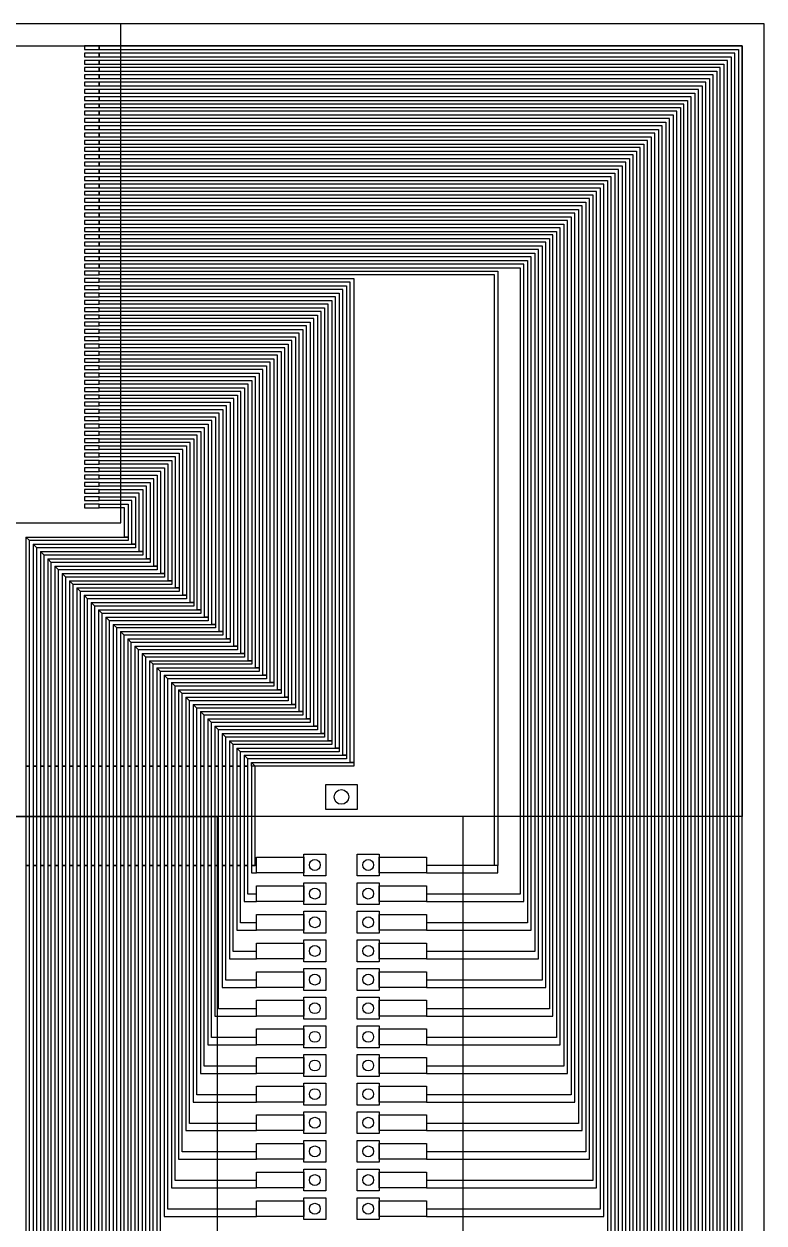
# Model space of a CAD drawing. Header units: inches. Extents: x 67224 to 207569, y -39728 to -14154.
# Drawn here: x 115475 to 125807, y -30898 to -14154 of the extents above; entities that cross this region are included whole.
import ezdxf

# ---------------------------------------------------------------- set-up
doc = ezdxf.new("R2010")
doc.units = ezdxf.units.IN
doc.header["$MEASUREMENT"] = 0
for name, color, linetype in [('board outline', 130, 'Continuous'), ('bottom copper', 160, 'Continuous'), ('bottom solder mask', 94, 'Continuous'), ('drill', 44, 'Continuous'), ('top copper', 10, 'Continuous'), ('top solder mask', 90, 'Continuous')]:
    doc.layers.add(name, color=color, linetype=linetype)

msp = doc.modelspace()

# ---------------------------------------------------------------- linework, layer by layer
at = {"layer": 'board outline'}
msp.add_lwpolyline([(105144, -39728), (125807, -39728), (125807, -14154), (105144, -14154)], close=True, dxfattribs=at)
at = {"layer": 'bottom copper'}
for points in [[(105449, -14459), (125502, -14459), (125502, -25223), (105449, -25223)], [(112777, -25223), (118173, -25223), (118173, -35123), (118173, -39073), (112777, -39073)], [(121602, -25223), (121602, -39073), (125502, -39073), (125502, -38073), (125502, -25223)], [(119383, -26050), (119383, -25745), (119688, -25745), (119688, -26050)], [(120129, -26050), (120129, -25745), (120433, -25745), (120433, -26050)], [(119383, -26008), (118723, -26008), (118723, -25788), (119383, -25788)], [(121093, -26008), (120433, -26008), (120433, -25788), (121093, -25788)], [(119383, -26408), (118723, -26408), (118723, -26188), (119383, -26188)], [(119383, -26450), (119383, -26145), (119688, -26145), (119688, -26450)], [(120129, -26450), (120129, -26145), (120433, -26145), (120433, -26450)], [(121093, -26408), (120433, -26408), (120433, -26188), (121093, -26188)], [(119383, -26808), (118723, -26808), (118723, -26588), (119383, -26588)], [(119383, -26850), (119383, -26545), (119688, -26545), (119688, -26850)], [(120129, -26850), (120129, -26545), (120433, -26545), (120433, -26850)], [(121093, -26808), (120433, -26808), (120433, -26588), (121093, -26588)], [(119383, -27250), (119383, -26945), (119688, -26945), (119688, -27250)], [(120129, -27250), (120129, -26945), (120433, -26945), (120433, -27250)], [(119383, -27208), (118723, -27208), (118723, -26988), (119383, -26988)], [(121093, -27208), (120433, -27208), (120433, -26988), (121093, -26988)], [(119383, -27608), (118723, -27608), (118723, -27388), (119383, -27388)], [(119383, -27650), (119383, -27345), (119688, -27345), (119688, -27650)], [(120129, -27650), (120129, -27345), (120433, -27345), (120433, -27650)], [(121093, -27608), (120433, -27608), (120433, -27388), (121093, -27388)], [(119383, -28008), (118723, -28008), (118723, -27788), (119383, -27788)], [(119383, -28050), (119383, -27745), (119688, -27745), (119688, -28050)], [(120129, -28050), (120129, -27745), (120433, -27745), (120433, -28050)], [(121093, -28008), (120433, -28008), (120433, -27788), (121093, -27788)], [(119383, -28408), (118723, -28408), (118723, -28188), (119383, -28188)], [(119383, -28450), (119383, -28145), (119688, -28145), (119688, -28450)], [(120129, -28450), (120129, -28145), (120433, -28145), (120433, -28450)], [(121093, -28408), (120433, -28408), (120433, -28188), (121093, -28188)], [(119383, -28808), (118723, -28808), (118723, -28588), (119383, -28588)], [(119383, -28850), (119383, -28545), (119688, -28545), (119688, -28850)], [(120129, -28850), (120129, -28545), (120433, -28545), (120433, -28850)], [(121093, -28808), (120433, -28808), (120433, -28588), (121093, -28588)], [(119383, -29250), (119383, -28945), (119688, -28945), (119688, -29250)], [(120129, -29250), (120129, -28945), (120433, -28945), (120433, -29250)], [(119383, -29208), (118723, -29208), (118723, -28988), (119383, -28988)], [(121093, -29208), (120433, -29208), (120433, -28988), (121093, -28988)], [(119383, -29608), (118723, -29608), (118723, -29388), (119383, -29388)], [(119383, -29650), (119383, -29345), (119688, -29345), (119688, -29650)], [(120129, -29650), (120129, -29345), (120433, -29345), (120433, -29650)], [(121093, -29608), (120433, -29608), (120433, -29388), (121093, -29388)], [(119383, -30008), (118723, -30008), (118723, -29788), (119383, -29788)], [(119383, -30050), (119383, -29745), (119688, -29745), (119688, -30050)], [(120129, -30050), (120129, -29745), (120433, -29745), (120433, -30050)], [(121093, -30008), (120433, -30008), (120433, -29788), (121093, -29788)], [(119383, -30408), (118723, -30408), (118723, -30188), (119383, -30188)], [(119383, -30450), (119383, -30145), (119688, -30145), (119688, -30450)], [(120129, -30450), (120129, -30145), (120433, -30145), (120433, -30450)], [(121093, -30408), (120433, -30408), (120433, -30188), (121093, -30188)], [(119383, -30808), (118723, -30808), (118723, -30588), (119383, -30588)], [(119383, -30850), (119383, -30545), (119688, -30545), (119688, -30850)], [(120129, -30850), (120129, -30545), (120433, -30545), (120433, -30850)], [(121093, -30808), (120433, -30808), (120433, -30588), (121093, -30588)]]:
    msp.add_lwpolyline(points, close=True, dxfattribs=at)
at = {"layer": 'bottom solder mask'}
for points in [[(120128, -25123), (119688, -25123), (119688, -24773), (120128, -24773)], [(119383, -26008), (118723, -26008), (118723, -25788), (119383, -25788)], [(121093, -26008), (120433, -26008), (120433, -25788), (121093, -25788)], [(119383, -26408), (118723, -26408), (118723, -26188), (119383, -26188)], [(121093, -26408), (120433, -26408), (120433, -26188), (121093, -26188)], [(119383, -26808), (118723, -26808), (118723, -26588), (119383, -26588)], [(121093, -26808), (120433, -26808), (120433, -26588), (121093, -26588)], [(119383, -27208), (118723, -27208), (118723, -26988), (119383, -26988)], [(121093, -27208), (120433, -27208), (120433, -26988), (121093, -26988)], [(119383, -27608), (118723, -27608), (118723, -27388), (119383, -27388)], [(121093, -27608), (120433, -27608), (120433, -27388), (121093, -27388)], [(119383, -28008), (118723, -28008), (118723, -27788), (119383, -27788)], [(121093, -28008), (120433, -28008), (120433, -27788), (121093, -27788)], [(119383, -28408), (118723, -28408), (118723, -28188), (119383, -28188)], [(121093, -28408), (120433, -28408), (120433, -28188), (121093, -28188)], [(119383, -28808), (118723, -28808), (118723, -28588), (119383, -28588)], [(121093, -28808), (120433, -28808), (120433, -28588), (121093, -28588)], [(119383, -29208), (118723, -29208), (118723, -28988), (119383, -28988)], [(121093, -29208), (120433, -29208), (120433, -28988), (121093, -28988)], [(119383, -29608), (118723, -29608), (118723, -29388), (119383, -29388)], [(121093, -29608), (120433, -29608), (120433, -29388), (121093, -29388)], [(119383, -30008), (118723, -30008), (118723, -29788), (119383, -29788)], [(121093, -30008), (120433, -30008), (120433, -29788), (121093, -29788)], [(119383, -30408), (118723, -30408), (118723, -30188), (119383, -30188)], [(121093, -30408), (120433, -30408), (120433, -30188), (121093, -30188)], [(119383, -30808), (118723, -30808), (118723, -30588), (119383, -30588)], [(121093, -30808), (120433, -30808), (120433, -30588), (121093, -30588)]]:
    msp.add_lwpolyline(points, close=True, dxfattribs=at)
at = {"layer": 'drill'}
for centre, radius in [((119908, -24948), 102), ((119536, -25898), 76.2), ((120281, -25898), 76.2), ((119536, -26298), 76.2), ((120281, -26298), 76.2), ((119536, -26698), 76.2), ((120281, -26698), 76.2), ((119536, -27098), 76.2), ((120281, -27098), 76.2), ((119536, -27498), 76.2), ((120281, -27498), 76.2), ((119536, -27898), 76.2), ((120281, -27898), 76.2), ((119536, -28298), 76.2), ((120281, -28298), 76.2), ((119536, -28698), 76.2), ((120281, -28698), 76.2), ((119536, -29098), 76.2), ((120281, -29098), 76.2), ((119536, -29498), 76.2), ((120281, -29498), 76.2), ((119536, -29898), 76.2), ((120281, -29898), 76.2), ((119536, -30298), 76.2), ((120281, -30298), 76.2), ((119536, -30698), 76.2), ((120281, -30698), 76.2)]:
    msp.add_circle(centre, radius, dxfattribs=at)
at = {"layer": 'top copper'}
for points in [[(116525, -14459), (116321, -14459), (116321, -14510), (116525, -14510)], [(116525, -14560), (116321, -14560), (116321, -14611), (116525, -14611)], [(116525, -14459), (116525, -14510), (125451, -14510), (125451, -26306), (125451, -38306), (121093, -38306), (121093, -38408), (125502, -38408), (125502, -26306), (125502, -14459)], [(116525, -14560), (116525, -14611), (125350, -14611), (125350, -26306), (125350, -37906), (121093, -37906), (121093, -38008), (125401, -38008), (125401, -26306), (125401, -14560)], [(116525, -14662), (116321, -14662), (116321, -14713), (116525, -14713)], [(116525, -14662), (116525, -14713), (125248, -14713), (125248, -26306), (125248, -37506), (121093, -37506), (121093, -37608), (125299, -37608), (125299, -26306), (125299, -14662)], [(116525, -14764), (116321, -14764), (116321, -14814), (116525, -14814)], [(116525, -14865), (116321, -14865), (116321, -14916), (116525, -14916)], [(116525, -14764), (116525, -14814), (125147, -14814), (125147, -26306), (125147, -37106), (121093, -37106), (121093, -37208), (125197, -37208), (125197, -26306), (125197, -14764)], [(116525, -14865), (116525, -14916), (125045, -14916), (125045, -26306), (125045, -36706), (121093, -36706), (121093, -36808), (125096, -36808), (125096, -26306), (125096, -14865)], [(116525, -14967), (116321, -14967), (116321, -15018), (116525, -15018)], [(116525, -15068), (116321, -15068), (116321, -15119), (116525, -15119)], [(116525, -14967), (116525, -15018), (124943, -15018), (124943, -26306), (124943, -36306), (121093, -36306), (121093, -36408), (124994, -36408), (124994, -26306), (124994, -14967)], [(116525, -15068), (116525, -15119), (124842, -15119), (124842, -26306), (124842, -35906), (121093, -35906), (121093, -36008), (124893, -36008), (124893, -26306), (124893, -15068)], [(116525, -15170), (116321, -15170), (116321, -15221), (116525, -15221)], [(116525, -15170), (116525, -15221), (124740, -15221), (124740, -26306), (124740, -35506), (121093, -35506), (121093, -35608), (124791, -35608), (124791, -26306), (124791, -15170)], [(116525, -15272), (116321, -15272), (116321, -15322), (116525, -15322)], [(116525, -15373), (116321, -15373), (116321, -15424), (116525, -15424)], [(116525, -15272), (116525, -15322), (124639, -15322), (124639, -26306), (124639, -35106), (121093, -35106), (121093, -35208), (124689, -35208), (124689, -26306), (124689, -15272)], [(116525, -15373), (116525, -15424), (124537, -15424), (124537, -26306), (124537, -34706), (121093, -34706), (121093, -34808), (124588, -34808), (124588, -26306), (124588, -15373)], [(116525, -15475), (116321, -15475), (116321, -15526), (116525, -15526)], [(116525, -15475), (116525, -15526), (124435, -15526), (124435, -26306), (124435, -34306), (121093, -34306), (121093, -34408), (124486, -34408), (124486, -26306), (124486, -15475)], [(116525, -15576), (116321, -15576), (116321, -15627), (116525, -15627)], [(116525, -15678), (116321, -15678), (116321, -15729), (116525, -15729)], [(116525, -15576), (116525, -15627), (124334, -15627), (124334, -26306), (124334, -33906), (121093, -33906), (121093, -34008), (124385, -34008), (124385, -26306), (124385, -15576)], [(116525, -15678), (116525, -15729), (124232, -15729), (124232, -26306), (124232, -33506), (121093, -33506), (121093, -33608), (124283, -33608), (124283, -26306), (124283, -15678)], [(116525, -15780), (116321, -15780), (116321, -15830), (116525, -15830)], [(116525, -15881), (116321, -15881), (116321, -15932), (116525, -15932)], [(116525, -15780), (116525, -15830), (124131, -15830), (124131, -26306), (124131, -33106), (121093, -33106), (121093, -33208), (124181, -33208), (124181, -26306), (124181, -15780)], [(116525, -15881), (116525, -15932), (124029, -15932), (124029, -26306), (124029, -32706), (121093, -32706), (121093, -32808), (124080, -32808), (124080, -26306), (124080, -15881)], [(116525, -15983), (116321, -15983), (116321, -16034), (116525, -16034)], [(116525, -15983), (116525, -16034), (123927, -16034), (123927, -26306), (123927, -32306), (121093, -32306), (121093, -32408), (123978, -32408), (123978, -26306), (123978, -15983)], [(116525, -16084), (116321, -16084), (116321, -16135), (116525, -16135)], [(116525, -16186), (116321, -16186), (116321, -16237), (116525, -16237)], [(116525, -16084), (116525, -16135), (123826, -16135), (123826, -26306), (123826, -31906), (121093, -31906), (121093, -32008), (123877, -32008), (123877, -26306), (123877, -16084)], [(116525, -16186), (116525, -16237), (123724, -16237), (123724, -26306), (123724, -31506), (121093, -31506), (121093, -31608), (123775, -31608), (123775, -26306), (123775, -16186)], [(116525, -16288), (116321, -16288), (116321, -16338), (116525, -16338)], [(116525, -16389), (116321, -16389), (116321, -16440), (116525, -16440)], [(116525, -16288), (116525, -16338), (123623, -16338), (123623, -26306), (123623, -31106), (121093, -31106), (121093, -31208), (123673, -31208), (123673, -26306), (123673, -16288)], [(116525, -16389), (116525, -16440), (123521, -16440), (123521, -26306), (123521, -30706), (121093, -30706), (121093, -30808), (123572, -30808), (123572, -26306), (123572, -16389)], [(116525, -16491), (116321, -16491), (116321, -16542), (116525, -16542)], [(116525, -16491), (116525, -16542), (123419, -16542), (123419, -26306), (123419, -30306), (121093, -30306), (121093, -30408), (123470, -30408), (123470, -26306), (123470, -16491)], [(116525, -16592), (116321, -16592), (116321, -16643), (116525, -16643)], [(116525, -16694), (116321, -16694), (116321, -16745), (116525, -16745)], [(116525, -16592), (116525, -16643), (123318, -16643), (123318, -26306), (123318, -29906), (121093, -29906), (121093, -30008), (123369, -30008), (123369, -26306), (123369, -16592)], [(116525, -16694), (116525, -16745), (123216, -16745), (123216, -26306), (123216, -29506), (121093, -29506), (121093, -29608), (123267, -29608), (123267, -26306), (123267, -16694)], [(116525, -16796), (116321, -16796), (116321, -16846), (116525, -16846)], [(116525, -16897), (116321, -16897), (116321, -16948), (116525, -16948)], [(116525, -16796), (116525, -16846), (123115, -16846), (123115, -26306), (123115, -29106), (121093, -29106), (121093, -29208), (123165, -29208), (123165, -26306), (123165, -16796)], [(116525, -16897), (116525, -16948), (123013, -16948), (123013, -26306), (123013, -28706), (121093, -28706), (121093, -28808), (123064, -28808), (123064, -26306), (123064, -16897)], [(116525, -16999), (116321, -16999), (116321, -17050), (116525, -17050)], [(116525, -16999), (116525, -17050), (122911, -17050), (122911, -26306), (122911, -28306), (121093, -28306), (121093, -28408), (122962, -28408), (122962, -26306), (122962, -16999)], [(116525, -17100), (116321, -17100), (116321, -17151), (116525, -17151)], [(116525, -17202), (116321, -17202), (116321, -17253), (116525, -17253)], [(116525, -17100), (116525, -17151), (122810, -17151), (122810, -26306), (122810, -27906), (121093, -27906), (121093, -28008), (122861, -28008), (122861, -26306), (122861, -17100)], [(116525, -17202), (116525, -17253), (122708, -17253), (122708, -26306), (122708, -27506), (121093, -27506), (121093, -27608), (122759, -27608), (122759, -26306), (122759, -17202)], [(116525, -17304), (116321, -17304), (116321, -17354), (116525, -17354)], [(116525, -17405), (116321, -17405), (116321, -17456), (116525, -17456)], [(116525, -17304), (116525, -17354), (122607, -17354), (122607, -26306), (122607, -27106), (121093, -27106), (121093, -27208), (122657, -27208), (122657, -26306), (122657, -17304)], [(116525, -17405), (116525, -17456), (122505, -17456), (122505, -26306), (122505, -26706), (121093, -26706), (121093, -26808), (122556, -26808), (122556, -26306), (122556, -17405)], [(116525, -17507), (116321, -17507), (116321, -17558), (116525, -17558)], [(116525, -17507), (116525, -17558), (122403, -17558), (122403, -26306), (121093, -26306), (121093, -26408), (122454, -26408), (122454, -17507)], [(116525, -17608), (116321, -17608), (116321, -17659), (116525, -17659)], [(116525, -17710), (116321, -17710), (116321, -17761), (116525, -17761)], [(122093, -25906), (122043, -25906), (122043, -17659), (116525, -17659), (116525, -17608), (122093, -17608)], [(120080, -24468), (120029, -24468), (120029, -17761), (116525, -17761), (116525, -17710), (120080, -17710)], [(116525, -17812), (116321, -17812), (116321, -17862), (116525, -17862)], [(116525, -17913), (116321, -17913), (116321, -17964), (116525, -17964)], [(119978, -24366), (119927, -24366), (119927, -17862), (116525, -17862), (116525, -17812), (119978, -17812)], [(119877, -24265), (119826, -24265), (119826, -17964), (116525, -17964), (116525, -17913), (119877, -17913)], [(116525, -18015), (116321, -18015), (116321, -18066), (116525, -18066)], [(119775, -24163), (119724, -24163), (119724, -18066), (116525, -18066), (116525, -18015), (119775, -18015)], [(116525, -18116), (116321, -18116), (116321, -18167), (116525, -18167)], [(116525, -18218), (116321, -18218), (116321, -18269), (116525, -18269)], [(119673, -24062), (119623, -24062), (119623, -18167), (116525, -18167), (116525, -18116), (119673, -18116)], [(119572, -23960), (119521, -23960), (119521, -18269), (116525, -18269), (116525, -18218), (119572, -18218)], [(116525, -18320), (116321, -18320), (116321, -18370), (116525, -18370)], [(119470, -23858), (119419, -23858), (119419, -18370), (116525, -18370), (116525, -18320), (119470, -18320)], [(116525, -18421), (116321, -18421), (116321, -18472), (116525, -18472)], [(116525, -18523), (116321, -18523), (116321, -18574), (116525, -18574)], [(119369, -23757), (119318, -23757), (119318, -18472), (116525, -18472), (116525, -18421), (119369, -18421)], [(119267, -23655), (119216, -23655), (119216, -18574), (116525, -18574), (116525, -18523), (119267, -18523)], [(116525, -18624), (116321, -18624), (116321, -18675), (116525, -18675)], [(116525, -18726), (116321, -18726), (116321, -18777), (116525, -18777)], [(119165, -23554), (119115, -23554), (119115, -18675), (116525, -18675), (116525, -18624), (119165, -18624)], [(119064, -23452), (119013, -23452), (119013, -18777), (116525, -18777), (116525, -18726), (119064, -18726)], [(116525, -18828), (116321, -18828), (116321, -18878), (116525, -18878)], [(118962, -23350), (118911, -23350), (118911, -18878), (116525, -18878), (116525, -18828), (118962, -18828)], [(116525, -18929), (116321, -18929), (116321, -18980), (116525, -18980)], [(116525, -19031), (116321, -19031), (116321, -19082), (116525, -19082)], [(118861, -23249), (118810, -23249), (118810, -18980), (116525, -18980), (116525, -18929), (118861, -18929)], [(118759, -23147), (118708, -23147), (118708, -19082), (116525, -19082), (116525, -19031), (118759, -19031)], [(116525, -19132), (116321, -19132), (116321, -19183), (116525, -19183)], [(116525, -19234), (116321, -19234), (116321, -19285), (116525, -19285)], [(118657, -23046), (118607, -23046), (118607, -19183), (116525, -19183), (116525, -19132), (118657, -19132)], [(118556, -22944), (118505, -22944), (118505, -19285), (116525, -19285), (116525, -19234), (118556, -19234)], [(116525, -19336), (116321, -19336), (116321, -19386), (116525, -19386)], [(118454, -22842), (118403, -22842), (118403, -19386), (116525, -19386), (116525, -19336), (118454, -19336)], [(116525, -19437), (116321, -19437), (116321, -19488), (116525, -19488)], [(116525, -19539), (116321, -19539), (116321, -19590), (116525, -19590)], [(118353, -22741), (118302, -22741), (118302, -19488), (116525, -19488), (116525, -19437), (118353, -19437)], [(118251, -22639), (118200, -22639), (118200, -19590), (116525, -19590), (116525, -19539), (118251, -19539)], [(116525, -19640), (116321, -19640), (116321, -19691), (116525, -19691)], [(116525, -19742), (116321, -19742), (116321, -19793), (116525, -19793)], [(118149, -22538), (118099, -22538), (118099, -19691), (116525, -19691), (116525, -19640), (118149, -19640)], [(118048, -22436), (117997, -22436), (117997, -19793), (116525, -19793), (116525, -19742), (118048, -19742)], [(116525, -19844), (116321, -19844), (116321, -19894), (116525, -19894)], [(117946, -22334), (117895, -22334), (117895, -19894), (116525, -19894), (116525, -19844), (117946, -19844)], [(116525, -19945), (116321, -19945), (116321, -19996), (116525, -19996)], [(116525, -20047), (116321, -20047), (116321, -20098), (116525, -20098)], [(117845, -22233), (117794, -22233), (117794, -19996), (116525, -19996), (116525, -19945), (117845, -19945)], [(117743, -22131), (117692, -22131), (117692, -20098), (116525, -20098), (116525, -20047), (117743, -20047)], [(116525, -20148), (116321, -20148), (116321, -20199), (116525, -20199)], [(116525, -20250), (116321, -20250), (116321, -20301), (116525, -20301)], [(117641, -22030), (117591, -22030), (117591, -20199), (116525, -20199), (116525, -20148), (117641, -20148)], [(117540, -21928), (117489, -21928), (117489, -20301), (116525, -20301), (116525, -20250), (117540, -20250)], [(116525, -20352), (116321, -20352), (116321, -20402), (116525, -20402)], [(117438, -21826), (117387, -21826), (117387, -20402), (116525, -20402), (116525, -20352), (117438, -20352)], [(116525, -20453), (116321, -20453), (116321, -20504), (116525, -20504)], [(116525, -20555), (116321, -20555), (116321, -20606), (116525, -20606)], [(117337, -21725), (117286, -21725), (117286, -20504), (116525, -20504), (116525, -20453), (117337, -20453)], [(117235, -21623), (117184, -21623), (117184, -20606), (116525, -20606), (116525, -20555), (117235, -20555)], [(116525, -20656), (116321, -20656), (116321, -20707), (116525, -20707)], [(116525, -20758), (116321, -20758), (116321, -20809), (116525, -20809)], [(117133, -21522), (117083, -21522), (117083, -20707), (116525, -20707), (116525, -20656), (117133, -20656)], [(117032, -21420), (116981, -21420), (116981, -20809), (116525, -20809), (116525, -20758), (117032, -20758)], [(116525, -20860), (116321, -20860), (116321, -20910), (116525, -20910)], [(116930, -21318), (116879, -21318), (116879, -20910), (116525, -20910), (116525, -20860), (116930, -20860)], [(115501, -21318), (116930, -21318), (116930, -21369), (115552, -21369)], [(115501, -21318), (115501, -24519), (115552, -24519), (115552, -21369)], [(115602, -21420), (117032, -21420), (117032, -21471), (115653, -21471)], [(115602, -21420), (115602, -24519), (115653, -24519), (115653, -21471)], [(115704, -21522), (117133, -21522), (117133, -21572), (115755, -21572)], [(115704, -21522), (115704, -24519), (115755, -24519), (115755, -21572)], [(115806, -21623), (117235, -21623), (117235, -21674), (115856, -21674)], [(115806, -21623), (115806, -24519), (115856, -24519), (115856, -21674)], [(115907, -21725), (117337, -21725), (117337, -21776), (115958, -21776)], [(115907, -21725), (115907, -24519), (115958, -24519), (115958, -21776)], [(116009, -21826), (117438, -21826), (117438, -21877), (116060, -21877)], [(116009, -21826), (116009, -24519), (116060, -24519), (116060, -21877)], [(116110, -21928), (117540, -21928), (117540, -21979), (116161, -21979)], [(116110, -21928), (116110, -24519), (116161, -24519), (116161, -21979)], [(116212, -22030), (117641, -22030), (117641, -22080), (116263, -22080)], [(116212, -22030), (116212, -24519), (116263, -24519), (116263, -22080)], [(116314, -22131), (117743, -22131), (117743, -22182), (116364, -22182)], [(116314, -22131), (116314, -24519), (116364, -24519), (116364, -22182)], [(116415, -22233), (117845, -22233), (117845, -22284), (116466, -22284)], [(116415, -22233), (116415, -24519), (116466, -24519), (116466, -22284)], [(116517, -22334), (117946, -22334), (117946, -22385), (116568, -22385)], [(116517, -22334), (116517, -24519), (116568, -24519), (116568, -22385)], [(116618, -22436), (118048, -22436), (118048, -22487), (116669, -22487)], [(116618, -22436), (116618, -24519), (116669, -24519), (116669, -22487)], [(116720, -22538), (118149, -22538), (118149, -22588), (116771, -22588)], [(116720, -22538), (116720, -24519), (116771, -24519), (116771, -22588)], [(116822, -22639), (118251, -22639), (118251, -22690), (116872, -22690)], [(116822, -22639), (116822, -24519), (116872, -24519), (116872, -22690)], [(116923, -22741), (118353, -22741), (118353, -22792), (116974, -22792)], [(116923, -22741), (116923, -24519), (116974, -24519), (116974, -22792)], [(117025, -22842), (118454, -22842), (118454, -22893), (117076, -22893)], [(117025, -22842), (117025, -24519), (117076, -24519), (117076, -22893)], [(117126, -22944), (118556, -22944), (118556, -22995), (117177, -22995)], [(117126, -22944), (117126, -24519), (117177, -24519), (117177, -22995)], [(117228, -23046), (118657, -23046), (118657, -23096), (117279, -23096)], [(117228, -23046), (117228, -24519), (117279, -24519), (117279, -23096)], [(117330, -23147), (118759, -23147), (118759, -23198), (117380, -23198)], [(117330, -23147), (117330, -24519), (117380, -24519), (117380, -23198)], [(117431, -23249), (118861, -23249), (118861, -23300), (117482, -23300)], [(117431, -23249), (117431, -24519), (117482, -24519), (117482, -23300)], [(117533, -23350), (118962, -23350), (118962, -23401), (117584, -23401)], [(117533, -23350), (117533, -24519), (117584, -24519), (117584, -23401)], [(117634, -23452), (119064, -23452), (119064, -23503), (117685, -23503)], [(117634, -23452), (117634, -24519), (117685, -24519), (117685, -23503)], [(117736, -23554), (119165, -23554), (119165, -23604), (117787, -23604)], [(117736, -23554), (117736, -24519), (117787, -24519), (117787, -23604)], [(117838, -23655), (119267, -23655), (119267, -23706), (117888, -23706)], [(117838, -23655), (117838, -24519), (117888, -24519), (117888, -23706)], [(117939, -23757), (119369, -23757), (119369, -23808), (117990, -23808)], [(117939, -23757), (117939, -24519), (117990, -24519), (117990, -23808)], [(118041, -23858), (119470, -23858), (119470, -23909), (118092, -23909)], [(118041, -23858), (118041, -24519), (118092, -24519), (118092, -23909)], [(118142, -23960), (119572, -23960), (119572, -24011), (118193, -24011)], [(118142, -23960), (118142, -24519), (118193, -24519), (118193, -24011)], [(118244, -24062), (119673, -24062), (119673, -24112), (118295, -24112)], [(118244, -24062), (118244, -24519), (118295, -24519), (118295, -24112)], [(118346, -24163), (119775, -24163), (119775, -24214), (118396, -24214)], [(118346, -24163), (118346, -24519), (118396, -24519), (118396, -24214)], [(118447, -24265), (119877, -24265), (119877, -24316), (118498, -24316)], [(118447, -24265), (118447, -24519), (118498, -24519), (118498, -24316)], [(118549, -24366), (119978, -24366), (119978, -24417), (118600, -24417)], [(118549, -24366), (118549, -24519), (118600, -24519), (118600, -24417)], [(115552, -25906), (115552, -24519), (115501, -24519), (115501, -25906)], [(115653, -25906), (115653, -24519), (115602, -24519), (115602, -25906)], [(115755, -25906), (115755, -24519), (115704, -24519), (115704, -25906)], [(115856, -25906), (115856, -24519), (115806, -24519), (115806, -25906)], [(115958, -25906), (115958, -24519), (115907, -24519), (115907, -25906)], [(116060, -25906), (116060, -24519), (116009, -24519), (116009, -25906)], [(116161, -25906), (116161, -24519), (116110, -24519), (116110, -25906)], [(116263, -25906), (116263, -24519), (116212, -24519), (116212, -25906)], [(116364, -25906), (116364, -24519), (116314, -24519), (116314, -25906)], [(116466, -25906), (116466, -24519), (116415, -24519), (116415, -25906)], [(116568, -25906), (116568, -24519), (116517, -24519), (116517, -25906)], [(116669, -25906), (116669, -24519), (116618, -24519), (116618, -25906)], [(116771, -25906), (116771, -24519), (116720, -24519), (116720, -25906)], [(116872, -25906), (116872, -24519), (116822, -24519), (116822, -25906)], [(116974, -25906), (116974, -24519), (116923, -24519), (116923, -25906)], [(117076, -25906), (117076, -24519), (117025, -24519), (117025, -25906)], [(117177, -25906), (117177, -24519), (117126, -24519), (117126, -25906)], [(117279, -25906), (117279, -24519), (117228, -24519), (117228, -25906)], [(117380, -25906), (117380, -24519), (117330, -24519), (117330, -25906)], [(117482, -25906), (117482, -24519), (117431, -24519), (117431, -25906)], [(117584, -25906), (117584, -24519), (117533, -24519), (117533, -25906)], [(117685, -25906), (117685, -24519), (117634, -24519), (117634, -25906)], [(117787, -25906), (117787, -24519), (117736, -24519), (117736, -25906)], [(117888, -25906), (117888, -24519), (117838, -24519), (117838, -25906)], [(117990, -25906), (117990, -24519), (117939, -24519), (117939, -25906)], [(118092, -25906), (118092, -24519), (118041, -24519), (118041, -25906)], [(118193, -25906), (118193, -24519), (118142, -24519), (118142, -25906)], [(118295, -25906), (118295, -24519), (118244, -24519), (118244, -25906)], [(118396, -25906), (118396, -24519), (118346, -24519), (118346, -25906)], [(118498, -25906), (118498, -24519), (118447, -24519), (118447, -25906)], [(118600, -25906), (118600, -24519), (118549, -24519), (118549, -25906)], [(118650, -24468), (120080, -24468), (120080, -24519), (118701, -24519)], [(118701, -24519), (118650, -24519), (118650, -24468)], [(118701, -25906), (118701, -24519), (118650, -24519), (118650, -25906)], [(119688, -24773), (120128, -24773), (120128, -25123), (119688, -25123)], [(119383, -26050), (119383, -25745), (119688, -25745), (119688, -26050)], [(120129, -26050), (120129, -25745), (120433, -25745), (120433, -26050)], [(118723, -38408), (118723, -38306), (115552, -38306), (115552, -25906), (115501, -25906), (115501, -38408)], [(118723, -38008), (118723, -37906), (115653, -37906), (115653, -25906), (115602, -25906), (115602, -38008)], [(118723, -37608), (118723, -37506), (115755, -37506), (115755, -25906), (115704, -25906), (115704, -37608)], [(118723, -37208), (118723, -37106), (115856, -37106), (115856, -25906), (115806, -25906), (115806, -37208)], [(118723, -36808), (118723, -36706), (115958, -36706), (115958, -25906), (115907, -25906), (115907, -36808)], [(118723, -36408), (118723, -36306), (116060, -36306), (116060, -25906), (116009, -25906), (116009, -36408)], [(118723, -36008), (118723, -35906), (116161, -35906), (116161, -25906), (116110, -25906), (116110, -36008)], [(118723, -35608), (118723, -35506), (116263, -35506), (116263, -25906), (116212, -25906), (116212, -35608)], [(118723, -35208), (118723, -35106), (116364, -35106), (116364, -25906), (116314, -25906), (116314, -35208)], [(118723, -34808), (118723, -34706), (116466, -34706), (116466, -25906), (116415, -25906), (116415, -34808)], [(118723, -34408), (118723, -34306), (116568, -34306), (116568, -25906), (116517, -25906), (116517, -34408)], [(118723, -34008), (118723, -33906), (116669, -33906), (116669, -25906), (116618, -25906), (116618, -34008)], [(118723, -33608), (118723, -33506), (116771, -33506), (116771, -25906), (116720, -25906), (116720, -33608)], [(118723, -33208), (118723, -33106), (116872, -33106), (116872, -25906), (116822, -25906), (116822, -33208)], [(118723, -32808), (118723, -32706), (116974, -32706), (116974, -25906), (116923, -25906), (116923, -32808)], [(118723, -32408), (118723, -32306), (117076, -32306), (117076, -25906), (117025, -25906), (117025, -32408)], [(118723, -32008), (118723, -31906), (117177, -31906), (117177, -25906), (117126, -25906), (117126, -32008)], [(118723, -31608), (118723, -31506), (117279, -31506), (117279, -25906), (117228, -25906), (117228, -31608)], [(118723, -31208), (118723, -31106), (117380, -31106), (117380, -25906), (117330, -25906), (117330, -31208)], [(118723, -30808), (118723, -30706), (117482, -30706), (117482, -25906), (117431, -25906), (117431, -30808)], [(118723, -30408), (118723, -30306), (117584, -30306), (117584, -25906), (117533, -25906), (117533, -30408)], [(118723, -30008), (118723, -29906), (117685, -29906), (117685, -25906), (117634, -25906), (117634, -30008)], [(118723, -29608), (118723, -29506), (117787, -29506), (117787, -25906), (117736, -25906), (117736, -29608)], [(118723, -29208), (118723, -29106), (117888, -29106), (117888, -25906), (117838, -25906), (117838, -29208)], [(118723, -28808), (118723, -28706), (117990, -28706), (117990, -25906), (117939, -25906), (117939, -28808)], [(118723, -28408), (118723, -28306), (118092, -28306), (118092, -25906), (118041, -25906), (118041, -28408)], [(118723, -28008), (118723, -27906), (118193, -27906), (118193, -25906), (118142, -25906), (118142, -28008)], [(118723, -27608), (118723, -27506), (118295, -27506), (118295, -25906), (118244, -25906), (118244, -27608)], [(118723, -27208), (118723, -27106), (118396, -27106), (118396, -25906), (118346, -25906), (118346, -27208)], [(118723, -26808), (118723, -26706), (118498, -26706), (118498, -25906), (118447, -25906), (118447, -26808)], [(118723, -26408), (118723, -26306), (118600, -26306), (118600, -25906), (118549, -25906), (118549, -26408)], [(118723, -26008), (118723, -25906), (118701, -25906), (118701, -25906), (118650, -25906), (118650, -26008)], [(119383, -26008), (118723, -26008), (118723, -25788), (119383, -25788)], [(121093, -26008), (120433, -26008), (120433, -25788), (121093, -25788)], [(121093, -25906), (121093, -26008), (122093, -26008), (122093, -25906)], [(119383, -26408), (118723, -26408), (118723, -26188), (119383, -26188)], [(119383, -26450), (119383, -26145), (119688, -26145), (119688, -26450)], [(120129, -26450), (120129, -26145), (120433, -26145), (120433, -26450)], [(121093, -26408), (120433, -26408), (120433, -26188), (121093, -26188)], [(119383, -26808), (118723, -26808), (118723, -26588), (119383, -26588)], [(119383, -26850), (119383, -26545), (119688, -26545), (119688, -26850)], [(120129, -26850), (120129, -26545), (120433, -26545), (120433, -26850)], [(121093, -26808), (120433, -26808), (120433, -26588), (121093, -26588)], [(119383, -27250), (119383, -26945), (119688, -26945), (119688, -27250)], [(120129, -27250), (120129, -26945), (120433, -26945), (120433, -27250)], [(119383, -27208), (118723, -27208), (118723, -26988), (119383, -26988)], [(121093, -27208), (120433, -27208), (120433, -26988), (121093, -26988)], [(119383, -27608), (118723, -27608), (118723, -27388), (119383, -27388)], [(119383, -27650), (119383, -27345), (119688, -27345), (119688, -27650)], [(120129, -27650), (120129, -27345), (120433, -27345), (120433, -27650)], [(121093, -27608), (120433, -27608), (120433, -27388), (121093, -27388)], [(119383, -28008), (118723, -28008), (118723, -27788), (119383, -27788)], [(119383, -28050), (119383, -27745), (119688, -27745), (119688, -28050)], [(120129, -28050), (120129, -27745), (120433, -27745), (120433, -28050)], [(121093, -28008), (120433, -28008), (120433, -27788), (121093, -27788)], [(119383, -28408), (118723, -28408), (118723, -28188), (119383, -28188)], [(119383, -28450), (119383, -28145), (119688, -28145), (119688, -28450)], [(120129, -28450), (120129, -28145), (120433, -28145), (120433, -28450)], [(121093, -28408), (120433, -28408), (120433, -28188), (121093, -28188)], [(119383, -28808), (118723, -28808), (118723, -28588), (119383, -28588)], [(119383, -28850), (119383, -28545), (119688, -28545), (119688, -28850)], [(120129, -28850), (120129, -28545), (120433, -28545), (120433, -28850)], [(121093, -28808), (120433, -28808), (120433, -28588), (121093, -28588)], [(119383, -29250), (119383, -28945), (119688, -28945), (119688, -29250)], [(120129, -29250), (120129, -28945), (120433, -28945), (120433, -29250)], [(119383, -29208), (118723, -29208), (118723, -28988), (119383, -28988)], [(121093, -29208), (120433, -29208), (120433, -28988), (121093, -28988)], [(119383, -29608), (118723, -29608), (118723, -29388), (119383, -29388)], [(119383, -29650), (119383, -29345), (119688, -29345), (119688, -29650)], [(120129, -29650), (120129, -29345), (120433, -29345), (120433, -29650)], [(121093, -29608), (120433, -29608), (120433, -29388), (121093, -29388)], [(119383, -30008), (118723, -30008), (118723, -29788), (119383, -29788)], [(119383, -30050), (119383, -29745), (119688, -29745), (119688, -30050)], [(120129, -30050), (120129, -29745), (120433, -29745), (120433, -30050)], [(121093, -30008), (120433, -30008), (120433, -29788), (121093, -29788)], [(119383, -30408), (118723, -30408), (118723, -30188), (119383, -30188)], [(119383, -30450), (119383, -30145), (119688, -30145), (119688, -30450)], [(120129, -30450), (120129, -30145), (120433, -30145), (120433, -30450)], [(121093, -30408), (120433, -30408), (120433, -30188), (121093, -30188)], [(119383, -30808), (118723, -30808), (118723, -30588), (119383, -30588)], [(119383, -30850), (119383, -30545), (119688, -30545), (119688, -30850)], [(120129, -30850), (120129, -30545), (120433, -30545), (120433, -30850)], [(121093, -30808), (120433, -30808), (120433, -30588), (121093, -30588)]]:
    msp.add_lwpolyline(points, close=True, dxfattribs=at)
at = {"layer": 'top solder mask'}
for points in [[(114122, -21118), (116829, -21118), (116829, -14154), (114122, -14154)], [(119688, -24773), (120128, -24773), (120128, -25123), (119688, -25123)], [(119383, -26008), (118723, -26008), (118723, -25788), (119383, -25788)], [(121093, -26008), (120433, -26008), (120433, -25788), (121093, -25788)], [(119383, -26408), (118723, -26408), (118723, -26188), (119383, -26188)], [(121093, -26408), (120433, -26408), (120433, -26188), (121093, -26188)], [(119383, -26808), (118723, -26808), (118723, -26588), (119383, -26588)], [(121093, -26808), (120433, -26808), (120433, -26588), (121093, -26588)], [(119383, -27208), (118723, -27208), (118723, -26988), (119383, -26988)], [(121093, -27208), (120433, -27208), (120433, -26988), (121093, -26988)], [(119383, -27608), (118723, -27608), (118723, -27388), (119383, -27388)], [(121093, -27608), (120433, -27608), (120433, -27388), (121093, -27388)], [(119383, -28008), (118723, -28008), (118723, -27788), (119383, -27788)], [(121093, -28008), (120433, -28008), (120433, -27788), (121093, -27788)], [(119383, -28408), (118723, -28408), (118723, -28188), (119383, -28188)], [(121093, -28408), (120433, -28408), (120433, -28188), (121093, -28188)], [(119383, -28808), (118723, -28808), (118723, -28588), (119383, -28588)], [(121093, -28808), (120433, -28808), (120433, -28588), (121093, -28588)], [(119383, -29208), (118723, -29208), (118723, -28988), (119383, -28988)], [(121093, -29208), (120433, -29208), (120433, -28988), (121093, -28988)], [(119383, -29608), (118723, -29608), (118723, -29388), (119383, -29388)], [(121093, -29608), (120433, -29608), (120433, -29388), (121093, -29388)], [(119383, -30008), (118723, -30008), (118723, -29788), (119383, -29788)], [(121093, -30008), (120433, -30008), (120433, -29788), (121093, -29788)], [(119383, -30408), (118723, -30408), (118723, -30188), (119383, -30188)], [(121093, -30408), (120433, -30408), (120433, -30188), (121093, -30188)], [(119383, -30808), (118723, -30808), (118723, -30588), (119383, -30588)], [(121093, -30808), (120433, -30808), (120433, -30588), (121093, -30588)]]:
    msp.add_lwpolyline(points, close=True, dxfattribs=at)

doc.saveas('drawing.dxf')
